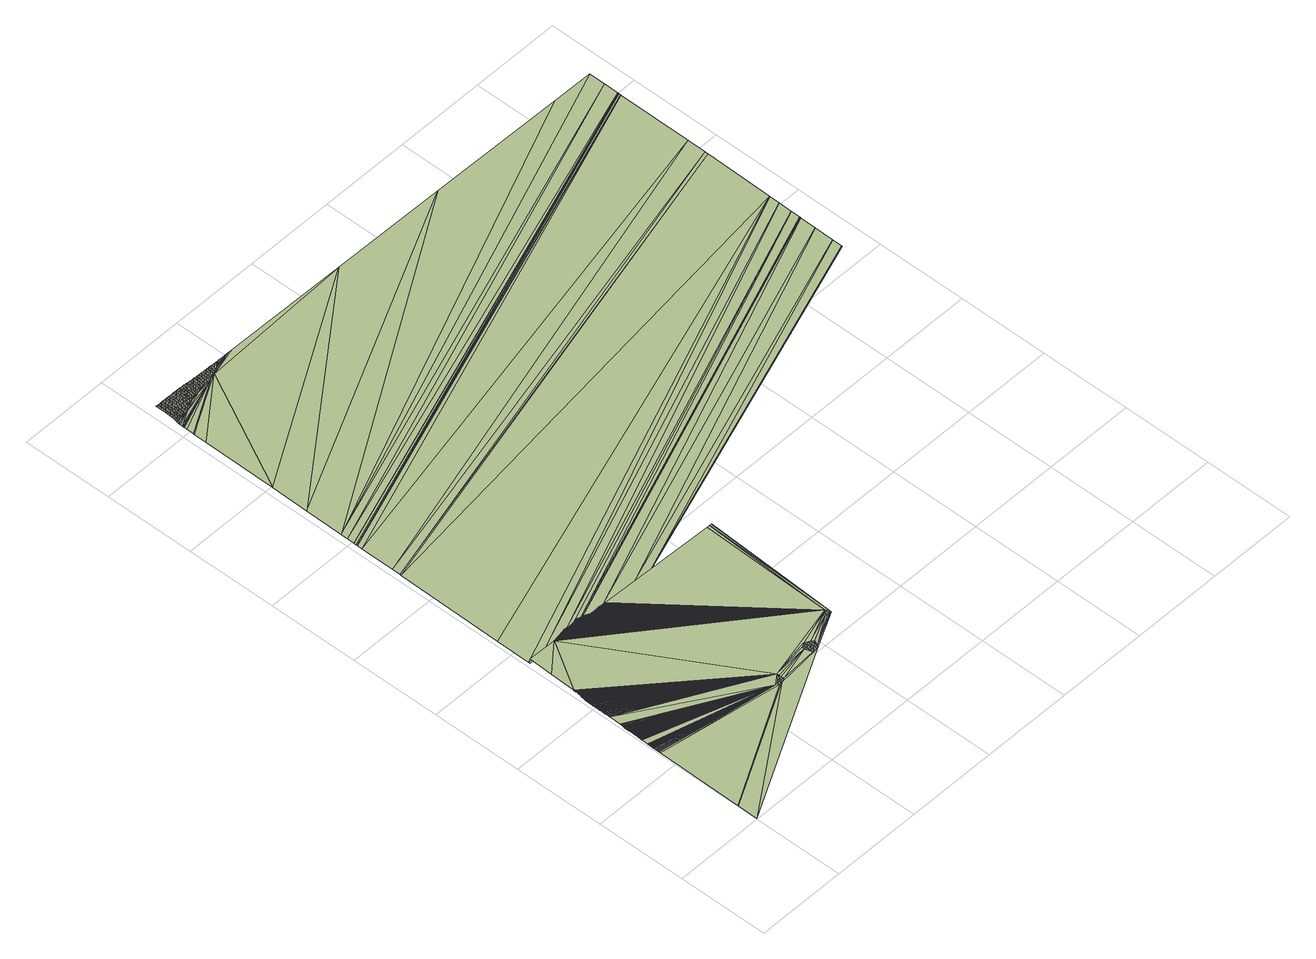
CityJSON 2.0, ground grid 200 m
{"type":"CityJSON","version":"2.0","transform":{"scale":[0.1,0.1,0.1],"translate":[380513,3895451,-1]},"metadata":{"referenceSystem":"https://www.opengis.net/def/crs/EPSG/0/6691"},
"CityObjects":{
"terrain1":{"type":"TINRelief","attributes":{"name":"52396535","lod":1},"geometry":[{"type":"CompositeSurface","lod":"1","boundaries":[[[0,1,2]],[[3,4,5]],[[3,6,4]],[[3,7,6]],[[3,8,7]],[[3,9,10]],[[3,11,12]],[[3,13,14]],[[3,15,13]],[[3,16,17]],[[3,18,16]],[[3,19,20]],[[3,21,22]],[[3,23,21]],[[3,24,25]],[[3,26,27]],[[3,28,29]],[[3,30,28]],[[3,31,32]],[[3,33,34]],[[3,35,33]],[[3,36,35]],[[3,37,38]],[[3,39,40]],[[3,41,42]],[[3,43,44]],[[3,45,43]],[[3,46,45]],[[3,47,46]],[[3,48,47]],[[3,49,50]],[[3,51,52]],[[3,53,54]],[[3,55,53]],[[3,56,55]],[[3,57,58]],[[3,59,60]],[[3,61,62]],[[3,63,61]],[[3,64,63]],[[3,65,66]],[[3,67,68]],[[3,69,67]],[[3,70,69]],[[3,71,72]],[[3,73,74]],[[3,75,76]],[[3,77,75]],[[3,78,77]],[[3,79,80]],[[3,81,79]],[[3,82,81]],[[3,83,82]],[[3,84,83]],[[3,85,84]],[[3,86,87]],[[3,88,89]],[[3,90,91]],[[3,92,90]],[[3,93,92]],[[3,94,95]],[[3,96,94]],[[3,97,98]],[[3,99,100]],[[3,101,102]],[[3,103,101]],[[3,104,103]],[[3,105,106]],[[3,107,105]],[[3,108,107]],[[3,109,110]],[[111,112,113]],[[114,115,116]],[[2,114,0]],[[117,118,109]],[[117,119,118]],[[117,120,119]],[[117,121,120]],[[117,122,121]],[[117,123,124]],[[117,125,126]],[[117,127,125]],[[117,128,129]],[[117,130,131]],[[117,132,130]],[[117,133,134]],[[117,135,136]],[[117,137,138]],[[117,139,137]],[[117,140,141]],[[117,142,143]],[[117,144,142]],[[117,145,144]],[[117,146,147]],[[117,148,146]],[[117,149,148]],[[117,150,151]],[[117,152,153]],[[117,154,155]],[[117,156,154]],[[117,157,158]],[[117,159,157]],[[117,160,161]],[[117,162,160]],[[117,163,162]],[[117,164,163]],[[117,165,164]],[[117,166,165]],[[117,167,168]],[[117,169,170]],[[117,171,169]],[[117,172,171]],[[117,173,172]],[[117,174,175]],[[117,176,177]],[[117,178,179]],[[117,180,178]],[[117,181,180]],[[117,182,181]],[[117,183,182]],[[117,184,185]],[[117,186,187]],[[117,188,189]],[[117,190,191]],[[117,192,193]],[[117,194,195]],[[117,196,194]],[[117,197,196]],[[117,198,197]],[[117,199,198]],[[117,200,199]],[[117,201,200]],[[117,202,201]],[[117,203,204]],[[117,205,206]],[[117,207,208]],[[117,209,210]],[[117,211,209]],[[117,212,213]],[[117,214,215]],[[117,216,217]],[[117,218,219]],[[117,220,218]],[[117,221,220]],[[117,222,221]],[[117,223,222]],[[117,224,223]],[[117,113,225]],[[5,226,3]],[[227,8,3]],[[10,227,3]],[[12,9,3]],[[228,11,3]],[[229,112,111]],[[14,228,3]],[[230,15,3]],[[231,230,3]],[[226,1,0]],[[17,231,3]],[[232,18,3]],[[20,232,3]],[[233,19,3]],[[234,233,3]],[[235,234,3]],[[22,235,3]],[[25,23,3]],[[27,24,3]],[[236,26,3]],[[237,236,3]],[[29,237,3]],[[32,30,3]],[[34,31,3]],[[238,36,3]],[[239,238,3]],[[240,239,3]],[[38,240,3]],[[241,37,3]],[[40,241,3]],[[42,39,3]],[[44,41,3]],[[242,48,3]],[[243,242,3]],[[244,243,3]],[[245,244,3]],[[246,245,3]],[[247,246,3]],[[248,247,3]],[[249,248,3]],[[250,249,3]],[[50,250,3]],[[52,49,3]],[[251,51,3]],[[54,251,3]],[[252,56,3]],[[253,252,3]],[[254,253,3]],[[255,254,3]],[[256,255,3]],[[58,256,3]],[[60,57,3]],[[257,59,3]],[[258,257,3]],[[62,258,3]],[[66,64,3]],[[68,65,3]],[[72,70,3]],[[259,71,3]],[[74,259,3]],[[76,73,3]],[[80,78,3]],[[87,85,3]],[[89,86,3]],[[260,88,3]],[[91,260,3]],[[261,93,3]],[[262,261,3]],[[95,262,3]],[[98,96,3]],[[263,97,3]],[[264,263,3]],[[100,264,3]],[[265,99,3]],[[266,265,3]],[[267,266,3]],[[268,267,3]],[[102,268,3]],[[106,104,3]],[[269,108,3]],[[110,269,3]],[[270,122,117]],[[271,270,117]],[[124,271,117]],[[272,123,117]],[[273,272,117]],[[126,273,117]],[[274,127,117]],[[275,274,117]],[[129,275,117]],[[276,128,117]],[[277,276,117]],[[278,277,117]],[[131,278,117]],[[134,132,117]],[[279,133,117]],[[136,279,117]],[[138,135,117]],[[141,139,117]],[[280,140,117]],[[281,280,117]],[[143,281,117]],[[147,145,117]],[[282,149,117]],[[283,282,117]],[[284,283,117]],[[151,284,117]],[[153,150,117]],[[155,152,117]],[[158,156,117]],[[285,159,117]],[[286,285,117]],[[287,286,117]],[[161,287,117]],[[168,166,117]],[[288,167,117]],[[289,288,117]],[[170,289,117]],[[290,173,117]],[[291,290,117]],[[292,291,117]],[[175,292,117]],[[177,174,117]],[[293,176,117]],[[179,293,117]],[[185,183,117]],[[187,184,117]],[[294,186,117]],[[295,294,117]],[[189,295,117]],[[296,188,117]],[[297,296,117]],[[191,297,117]],[[193,190,117]],[[195,192,117]],[[204,202,117]],[[298,203,117]],[[299,298,117]],[[300,299,117]],[[301,300,117]],[[302,301,117]],[[206,302,117]],[[208,205,117]],[[210,207,117]],[[213,211,117]],[[215,212,117]],[[303,214,117]],[[304,303,117]],[[305,304,117]],[[217,305,117]],[[306,216,117]],[[219,306,117]],[[225,224,117]],[[0,114,116]],[[3,226,0]],[[111,113,117]],[[117,109,3]],[[116,115,307]],[[308,309,111]],[[308,310,309]],[[308,311,312]],[[308,313,314]],[[308,315,316]],[[308,317,315]],[[308,318,319]],[[308,320,318]],[[308,321,322]],[[308,323,321]],[[308,324,325]],[[308,326,324]],[[308,327,326]],[[308,328,329]],[[330,3,0]],[[308,331,328]],[[308,332,333]],[[116,330,0]],[[308,334,335]],[[336,330,116]],[[117,3,330]],[[308,337,338]],[[339,330,336]],[[308,340,337]],[[116,341,336]],[[308,342,343]],[[339,117,330]],[[344,341,116]],[[308,345,346]],[[336,341,339]],[[308,347,348]],[[308,349,350]],[[341,344,339]],[[308,351,352]],[[344,353,339]],[[308,354,355]],[[353,356,339]],[[308,357,358]],[[308,359,360]],[[339,356,117]],[[308,361,359]],[[308,362,363]],[[308,364,365]],[[308,366,364]],[[308,367,368]],[[308,369,367]],[[308,370,369]],[[308,371,372]],[[373,344,116]],[[308,374,375]],[[308,376,374]],[[308,377,376]],[[308,378,377]],[[308,379,380]],[[308,381,382]],[[383,353,344]],[[308,384,381]],[[308,111,117]],[[308,385,386]],[[308,387,385]],[[308,388,387]],[[308,389,390]],[[308,391,392]],[[308,393,394]],[[308,395,393]],[[308,396,395]],[[308,397,396]],[[308,398,397]],[[308,399,400]],[[308,401,399]],[[308,402,403]],[[308,404,402]],[[308,405,404]],[[308,406,407]],[[308,408,406]],[[308,409,410]],[[308,411,412]],[[308,413,411]],[[308,414,413]],[[307,415,116]],[[308,416,417]],[[418,310,308]],[[312,418,308]],[[308,419,420]],[[373,383,344]],[[314,311,308]],[[308,421,419]],[[356,353,383]],[[316,313,308]],[[117,356,383]],[[308,422,423]],[[424,317,308]],[[383,425,117]],[[319,424,308]],[[308,426,427]],[[308,428,429]],[[322,320,308]],[[308,430,428]],[[308,431,432]],[[308,433,431]],[[325,323,308]],[[425,434,117]],[[308,435,436]],[[329,327,308]],[[308,437,438]],[[333,331,308]],[[308,439,437]],[[440,332,308]],[[308,441,442]],[[443,440,308]],[[308,444,441]],[[445,443,308]],[[308,446,447]],[[335,445,308]],[[308,448,446]],[[449,334,308]],[[450,449,308]],[[308,451,452]],[[338,450,308]],[[308,453,454]],[[455,340,308]],[[343,455,308]],[[308,456,457]],[[346,342,308]],[[308,458,459]],[[348,345,308]],[[308,460,461]],[[308,462,460]],[[350,347,308]],[[308,463,464]],[[465,349,308]],[[308,466,463]],[[352,465,308]],[[116,415,373]],[[308,467,468]],[[355,351,308]],[[308,469,470]],[[358,354,308]],[[471,357,308]],[[308,472,473]],[[360,471,308]],[[363,361,308]],[[365,362,308]],[[474,366,308]],[[368,474,308]],[[372,370,308]],[[475,371,308]],[[476,475,308]],[[477,476,308]],[[478,477,308]],[[479,478,308]],[[480,479,308]],[[481,480,308]],[[375,481,308]],[[434,308,117]],[[482,378,308]],[[483,482,308]],[[484,483,308]],[[485,484,308]],[[486,485,308]],[[380,486,308]],[[382,379,308]],[[487,384,308]],[[488,487,308]],[[489,488,308]],[[386,489,308]],[[390,388,308]],[[490,389,308]],[[491,490,308]],[[492,491,308]],[[493,492,308]],[[392,493,308]],[[394,391,308]],[[494,383,373]],[[400,398,308]],[[494,495,383]],[[403,401,308]],[[495,496,383]],[[407,405,308]],[[425,383,496]],[[410,408,308]],[[496,497,425]],[[494,373,498]],[[412,409,308]],[[494,499,495]],[[373,415,498]],[[417,414,308]],[[495,499,496]],[[500,416,308]],[[501,500,308]],[[420,501,308]],[[494,498,499]],[[307,498,415]],[[499,502,496]],[[503,421,308]],[[504,503,308]],[[496,505,497]],[[506,504,308]],[[423,506,308]],[[507,422,308]],[[425,497,434]],[[427,507,308]],[[307,508,498]],[[429,426,308]],[[496,502,505]],[[432,430,308]],[[509,502,499]],[[499,498,510]],[[511,433,308]],[[436,511,308]],[[497,505,434]],[[498,508,510]],[[512,435,308]],[[513,512,308]],[[438,513,308]],[[509,499,510]],[[442,439,308]],[[307,514,508]],[[505,502,509]],[[447,444,308]],[[505,515,434]],[[516,448,308]],[[517,516,308]],[[515,505,509]],[[452,517,308]],[[510,508,514]],[[518,451,308]],[[454,518,308]],[[510,519,509]],[[514,519,510]],[[520,453,308]],[[457,520,308]],[[515,521,434]],[[459,456,308]],[[522,515,509]],[[461,458,308]],[[519,522,509]],[[523,462,308]],[[464,523,308]],[[468,466,308]],[[522,521,515]],[[470,467,308]],[[524,469,308]],[[525,519,514]],[[526,524,308]],[[473,526,308]],[[519,525,522]],[[522,525,521]],[[527,434,521]],[[528,525,514]],[[525,528,521]],[[308,529,472]],[[530,528,514]],[[527,308,434]],[[531,530,514]],[[514,307,532]],[[527,521,528]],[[531,514,532]],[[527,528,530]],[[533,527,530]],[[533,308,527]],[[531,533,530]],[[534,533,531]],[[533,534,308]],[[535,534,531]],[[532,535,531]],[[535,308,534]],[[535,536,308]],[[532,537,535]],[[536,538,308]],[[537,539,535]],[[308,540,529]],[[308,538,540]],[[535,539,536]]]}]},
"terrain2":{"type":"TINRelief","attributes":{"name":"52396545","lod":1},"geometry":[{"type":"CompositeSurface","lod":"1","boundaries":[[[541,542,543]],[[544,545,546]],[[547,548,549]],[[547,550,548]],[[551,550,547]],[[552,553,554]],[[552,551,553]],[[553,551,547]],[[555,556,557]],[[558,554,559]],[[557,558,559]],[[559,554,553]],[[560,556,555]],[[555,557,559]],[[547,561,553]],[[562,560,563]],[[563,560,555]],[[553,564,559]],[[565,562,563]],[[566,567,568]],[[569,561,547]],[[570,571,568]],[[566,565,567]],[[567,565,563]],[[553,561,564]],[[572,573,574]],[[547,549,575]],[[555,559,576]],[[575,569,547]],[[574,571,570]],[[570,568,567]],[[572,577,573]],[[563,555,576]],[[559,564,576]],[[578,567,563]],[[576,579,563]],[[572,574,570]],[[580,581,582]],[[583,584,585]],[[564,561,569]],[[586,587,588]],[[585,577,583]],[[588,589,586]],[[549,580,582]],[[583,577,572]],[[569,590,564]],[[578,563,579]],[[570,567,578]],[[578,591,570]],[[589,584,592]],[[576,593,579]],[[576,564,593]],[[570,594,572]],[[586,589,592]],[[592,584,583]],[[592,595,586]],[[594,583,572]],[[564,590,593]],[[575,590,569]],[[575,549,596]],[[593,597,579]],[[579,598,578]],[[570,591,594]],[[597,598,579]],[[578,598,591]],[[590,599,593]],[[575,599,590]],[[592,600,595]],[[601,583,594]],[[592,583,602]],[[603,597,593]],[[602,600,592]],[[598,604,591]],[[599,603,593]],[[605,606,607]],[[583,601,602]],[[596,549,582]],[[608,601,594]],[[594,591,609]],[[603,610,597]],[[611,599,575]],[[602,612,600]],[[591,604,609]],[[607,606,613]],[[613,606,614]],[[612,602,615]],[[598,597,616]],[[608,594,609]],[[617,606,618]],[[619,603,599]],[[598,620,604]],[[602,601,608]],[[618,606,581]],[[621,615,602]],[[616,620,598]],[[597,610,616]],[[611,619,599]],[[575,596,611]],[[608,621,602]],[[622,610,603]],[[621,623,615]],[[609,604,620]],[[619,622,603]],[[624,608,609]],[[596,582,611]],[[624,609,620]],[[616,610,622]],[[625,621,608]],[[624,626,608]],[[611,627,619]],[[582,627,611]],[[621,628,623]],[[620,616,629]],[[616,622,629]],[[625,628,621]],[[629,630,620]],[[627,631,619]],[[608,626,625]],[[619,632,622]],[[633,626,624]],[[624,620,634]],[[622,632,629]],[[634,633,624]],[[625,635,628]],[[620,630,634]],[[582,636,627]],[[619,631,632]],[[632,637,629]],[[638,631,627]],[[629,639,630]],[[625,640,635]],[[625,626,633]],[[636,638,627]],[[633,641,625]],[[630,639,634]],[[641,640,625]],[[629,637,639]],[[632,631,638]],[[634,642,633]],[[639,642,634]],[[638,643,632]],[[641,644,640]],[[645,636,582]],[[637,632,643]],[[646,641,633]],[[642,647,633]],[[644,641,648]],[[643,649,637]],[[646,648,641]],[[650,642,639]],[[639,637,650]],[[638,651,643]],[[638,636,651]],[[633,647,646]],[[646,652,648]],[[637,649,650]],[[653,647,642]],[[650,654,642]],[[655,649,643]],[[651,656,643]],[[647,653,646]],[[652,646,657]],[[645,658,636]],[[642,654,653]],[[651,636,658]],[[659,657,646]],[[650,649,655]],[[643,656,655]],[[653,659,646]],[[650,660,654]],[[655,660,650]],[[661,656,651]],[[659,662,657]],[[660,663,654]],[[655,656,661]],[[664,659,653]],[[651,658,661]],[[653,654,664]],[[665,660,655]],[[661,666,655]],[[664,654,663]],[[543,667,541]],[[605,668,606]],[[664,669,659]],[[662,659,670]],[[660,665,663]],[[669,670,659]],[[658,671,661]],[[655,666,665]],[[663,672,664]],[[665,672,663]],[[669,673,670]],[[666,661,671]],[[617,614,606]],[[658,645,671]],[[541,667,674]],[[672,675,664]],[[673,669,676]],[[671,677,666]],[[664,678,669]],[[675,678,664]],[[678,676,669]],[[679,672,665]],[[665,666,679]],[[668,545,544]],[[645,680,671]],[[678,681,676]],[[666,677,679]],[[682,675,672]],[[679,683,672]],[[684,677,671]],[[678,685,681]],[[684,679,677]],[[675,682,678]],[[645,582,686]],[[684,671,680]],[[672,683,682]],[[687,685,678]],[[682,687,678]],[[679,688,683]],[[684,688,679]],[[680,645,689]],[[687,690,685]],[[683,691,682]],[[606,686,582]],[[688,691,683]],[[582,581,606]],[[680,692,684]],[[689,692,680]],[[693,687,682]],[[645,694,689]],[[684,692,688]],[[682,691,695]],[[690,687,696]],[[697,691,688]],[[693,696,687]],[[692,698,688]],[[682,695,693]],[[699,695,691]],[[700,692,689]],[[697,699,691]],[[693,701,696]],[[688,698,697]],[[694,645,686]],[[701,693,702]],[[693,695,699]],[[703,702,693]],[[698,692,700]],[[689,694,700]],[[699,703,693]],[[700,704,698]],[[703,705,702]],[[704,706,698]],[[707,699,697]],[[697,698,706]],[[694,708,700]],[[706,707,697]],[[707,703,699]],[[700,708,704]],[[703,709,705]],[[694,686,708]],[[707,710,703]],[[710,709,703]],[[708,711,704]],[[706,712,707]],[[706,704,712]],[[713,708,686]],[[710,714,709]],[[704,711,712]],[[712,715,707]],[[714,710,716]],[[707,717,710]],[[708,718,711]],[[719,713,686]],[[717,707,715]],[[711,720,712]],[[716,710,717]],[[717,721,716]],[[718,720,711]],[[708,713,718]],[[712,720,715]],[[722,719,686]],[[723,543,724]],[[715,725,717]],[[720,725,715]],[[721,717,726]],[[727,726,717]],[[718,713,719]],[[728,722,686]],[[725,727,717]],[[719,729,718]],[[727,730,726]],[[731,725,720]],[[720,718,732]],[[732,731,720]],[[718,729,732]],[[733,727,725]],[[734,729,719]],[[606,668,544]],[[727,735,730]],[[736,737,686]],[[733,735,727]],[[733,725,731]],[[732,729,734]],[[719,722,734]],[[738,731,732]],[[734,738,732]],[[606,736,686]],[[686,737,728]],[[733,739,735]],[[738,740,731]],[[734,722,728]],[[733,731,741]],[[739,733,742]],[[743,738,734]],[[741,742,733]],[[728,744,734]],[[731,740,741]],[[744,743,734]],[[745,740,738]],[[743,745,738]],[[741,746,742]],[[741,747,746]],[[728,748,744]],[[741,740,745]],[[749,747,741]],[[744,748,743]],[[749,750,747]],[[728,737,748]],[[741,745,749]],[[743,751,745]],[[751,743,748]],[[736,748,737]],[[752,749,745]],[[751,753,745]],[[750,749,754]],[[752,754,749]],[[755,751,748]],[[736,756,748]],[[745,753,752]],[[757,758,759]],[[752,760,754]],[[753,751,755]],[[752,761,760]],[[748,756,755]],[[752,762,761]],[[606,756,736]],[[755,763,753]],[[763,764,753]],[[764,762,752]],[[752,753,764]],[[606,765,756]],[[764,766,762]],[[755,756,767]],[[763,755,767]],[[756,765,767]],[[767,768,763]],[[763,769,764]],[[770,757,771]],[[606,772,765]],[[764,773,766]],[[769,773,764]],[[763,768,769]],[[767,765,772]],[[774,772,606]],[[767,775,768]],[[772,775,767]],[[769,776,773]],[[768,777,769]],[[776,769,778]],[[775,777,768]],[[544,774,606]],[[779,778,769]],[[779,780,778]],[[775,772,774]],[[769,777,779]],[[775,781,777]],[[774,781,775]],[[782,779,777]],[[781,783,777]],[[779,784,780]],[[785,781,774]],[[782,784,779]],[[777,783,782]],[[786,783,781]],[[785,786,781]],[[782,787,784]],[[774,544,785]],[[783,786,782]],[[782,788,787]],[[786,789,782]],[[789,788,782]],[[544,790,785]],[[786,785,790]],[[789,791,788]],[[786,792,789]],[[791,789,793]],[[790,792,786]],[[794,793,789]],[[544,795,790]],[[792,794,789]],[[794,796,793]],[[792,790,795]],[[795,797,792]],[[797,798,792]],[[794,792,798]],[[796,794,799]],[[798,799,794]],[[798,800,799]],[[800,798,801]],[[797,802,798]],[[795,803,797]],[[801,798,802]],[[803,802,797]],[[802,804,801]],[[802,805,804]],[[803,805,802]],[[803,795,806]],[[803,807,805]],[[807,803,808]],[[808,803,809]],[[806,795,810]],[[809,803,806]],[[795,544,811]],[[811,812,795]],[[810,795,813]],[[814,815,816]],[[813,795,812]],[[811,544,817]],[[817,544,818]],[[546,819,820]],[[820,818,544]],[[821,822,823]],[[544,546,820]],[[824,825,823]],[[819,826,827]],[[828,674,667]],[[724,759,758]],[[771,829,830]],[[667,831,828]],[[829,832,833]],[[834,828,831]],[[831,835,834]],[[836,834,835]],[[835,837,836]],[[838,836,837]],[[832,822,839]],[[820,819,827]],[[837,840,838]],[[841,838,840]],[[840,842,841]],[[843,841,842]],[[842,844,843]],[[845,843,844]],[[844,846,845]],[[847,845,846]],[[848,847,849]],[[849,850,848]],[[851,848,850]],[[852,851,853]],[[814,852,854]],[[854,815,814]],[[855,825,824]],[[815,856,816]],[[826,816,856]],[[827,826,857]],[[667,543,723]],[[723,724,758]],[[770,771,830]],[[830,829,833]],[[757,770,758]],[[833,832,839]],[[839,822,821]],[[821,823,825]],[[857,826,858]],[[847,846,849]],[[853,851,850]],[[852,853,854]],[[826,856,858]]]}]}
},
"vertices":[
[2731,1954,11],[35,2373,24],[10,480,25],[2675,2010,11],[36,2424,24],[36,2418,24],[36,2430,24],[36,2435,25],[36,2441,25],[36,2459,25],[36,2453,25],[37,2470,25],[36,2464,25],[37,2482,25],[37,2479,25],[37,2488,25],[37,2511,25],[37,2505,25],[37,2517,25],[37,2534,25],[37,2528,25],[38,2563,25],[38,2557,25],[38,2569,25],[38,2581,25],[38,2575,25],[38,2592,24],[38,2586,24],[38,2615,24],[38,2610,25],[38,2621,24],[39,2633,23],[39,2627,23],[39,2645,22],[39,2639,22],[39,2650,22],[39,2656,20],[39,2685,25],[39,2679,25],[40,2703,25],[39,2697,25],[41,2838,31],[41,2832,30],[41,2846,31],[41,2844,31],[42,2850,31],[42,2855,31],[42,2861,34],[42,2867,35],[43,2931,43],[43,2925,42],[43,2943,44],[43,2937,44],[43,2960,44],[43,2954,44],[43,2966,43],[43,2972,43],[44,3013,43],[44,3007,43],[44,3024,43],[44,3018,43],[44,3047,43],[44,3042,43],[44,3053,43],[44,3059,43],[44,3071,44],[44,3065,43],[45,3082,44],[45,3077,44],[45,3088,44],[45,3094,45],[45,3106,45],[45,3100,45],[45,3123,45],[45,3117,46],[45,3135,40],[45,3129,42],[45,3141,40],[45,3146,37],[46,3158,36],[46,3152,36],[46,3164,36],[46,3170,36],[46,3175,36],[46,3181,35],[46,3187,35],[46,3199,35],[46,3193,35],[46,3210,35],[46,3205,35],[47,3228,35],[46,3222,35],[47,3234,35],[47,3239,35],[47,3263,38],[47,3257,38],[47,3269,43],[47,3280,48],[47,3274,47],[48,3303,49],[47,3298,48],[48,3338,58],[48,3332,54],[48,3344,60],[48,3350,61],[48,3362,62],[48,3356,62],[48,3367,62],[48,3373,62],[52,3628,64],[49,3379,61],[703,5596,140],[71,5072,125],[64,4529,107],[10,451,28],[4,1,34],[2787,1953,13],[2901,2176,10],[52,3635,64],[52,3641,64],[52,3647,64],[52,3653,64],[52,3660,63],[53,3685,67],[52,3678,66],[53,3710,59],[53,3703,59],[53,3716,58],[53,3741,57],[53,3735,57],[54,3772,55],[54,3766,55],[54,3778,55],[54,3791,54],[54,3785,54],[54,3810,57],[54,3803,55],[54,3822,64],[54,3816,61],[54,3828,64],[55,3836,62],[55,3835,62],[55,3860,59],[55,3853,60],[55,3866,58],[55,3872,56],[55,3885,54],[55,3878,55],[55,3891,53],[55,3897,53],[56,3928,53],[56,3922,53],[56,3941,53],[56,3935,53],[56,3953,52],[56,3947,53],[56,3960,53],[56,3972,56],[56,3966,55],[56,3978,56],[57,4010,53],[57,4003,53],[57,4016,51],[57,4022,50],[57,4028,51],[57,4035,52],[57,4041,54],[57,4053,54],[57,4047,54],[58,4078,55],[58,4072,54],[58,4085,55],[58,4091,55],[58,4097,56],[58,4128,53],[58,4122,54],[59,4141,54],[58,4135,53],[59,4160,55],[59,4153,55],[59,4166,55],[59,4172,55],[59,4178,56],[59,4185,56],[59,4197,56],[59,4191,56],[59,4210,56],[59,4203,56],[60,4235,57],[60,4228,57],[60,4260,67],[60,4253,63],[60,4272,72],[60,4266,69],[60,4285,77],[60,4278,75],[61,4291,77],[61,4297,75],[61,4303,74],[61,4310,74],[61,4316,74],[61,4322,76],[61,4328,79],[61,4341,84],[61,4335,81],[62,4385,99],[62,4378,99],[62,4397,101],[62,4391,100],[62,4410,102],[62,4403,101],[62,4416,104],[62,4428,112],[62,4422,109],[63,4441,113],[62,4435,113],[63,4472,104],[63,4466,107],[63,4491,108],[63,4485,106],[63,4497,110],[63,4503,108],[63,4510,104],[64,4516,105],[64,4522,105],[64,4528,107],[35,2375,24],[36,2447,25],[37,2476,25],[78,5604,144],[37,2494,25],[37,2499,25],[37,2523,25],[37,2540,25],[37,2546,25],[38,2552,25],[38,2598,24],[38,2604,24],[39,2662,20],[39,2668,25],[39,2674,25],[39,2691,25],[42,2873,38],[42,2879,38],[42,2884,38],[42,2890,36],[42,2896,34],[42,2902,33],[42,2908,33],[42,2914,38],[42,2919,40],[43,2949,44],[43,2978,43],[43,2983,42],[43,2989,42],[43,2995,43],[44,3001,43],[44,3030,43],[44,3036,43],[45,3111,46],[46,3216,35],[47,3245,35],[47,3251,36],[47,3286,47],[47,3292,47],[48,3309,50],[48,3315,51],[48,3321,52],[48,3327,52],[48,3378,61],[52,3666,62],[52,3672,63],[53,3691,65],[53,3697,62],[53,3722,58],[53,3728,57],[53,3747,56],[53,3753,56],[54,3760,56],[54,3797,55],[55,3841,62],[55,3847,61],[55,3903,53],[56,3910,53],[56,3916,53],[56,3985,55],[57,3991,54],[57,3997,53],[57,4060,53],[58,4066,54],[58,4103,56],[58,4110,56],[58,4116,56],[59,4147,54],[60,4216,56],[60,4222,56],[60,4241,60],[60,4247,60],[61,4347,88],[61,4353,92],[61,4360,95],[62,4366,97],[62,4372,98],[63,4447,113],[63,4453,113],[63,4460,112],[63,4478,104],[3851,2053,13],[4640,2603,14],[714,5596,140],[724,5596,137],[757,5595,144],[746,5596,140],[778,5595,157],[767,5595,151],[799,5595,168],[788,5595,163],[809,5595,167],[840,5594,179],[830,5594,175],[850,5594,183],[871,5594,192],[861,5594,187],[881,5594,197],[901,5594,205],[891,5594,201],[910,5593,205],[920,5593,208],[930,5593,212],[925,5593,210],[2731,2010,14],[940,5593,216],[959,5593,223],[949,5593,219],[1006,5592,226],[997,5592,227],[2787,2009,16],[1044,5592,218],[1034,5592,220],[2844,2064,12],[1053,5592,216],[2843,2008,15],[1080,5591,209],[1071,5591,212],[2899,2008,10],[1098,5591,208],[1089,5591,208],[1115,5591,208],[1107,5591,208],[1133,5590,208],[1124,5591,208],[1159,5590,212],[1150,5590,211],[2900,2064,10],[1176,5590,215],[1167,5590,214],[2901,2120,10],[1193,5590,219],[1184,5590,218],[1218,5589,222],[1210,5589,220],[1226,5589,225],[1243,5589,230],[1235,5589,228],[1259,5589,236],[1251,5589,233],[1267,5589,238],[1291,5588,252],[1283,5588,247],[1299,5588,251],[1307,5588,252],[1323,5588,246],[1315,5588,249],[3739,2054,12],[1392,5587,219],[1384,5587,222],[1399,5587,216],[1407,5587,213],[1414,5587,209],[1465,5586,198],[1458,5586,198],[1479,5586,193],[1472,5586,197],[3685,2222,11],[1486,5586,190],[1521,5585,176],[1514,5585,177],[1528,5585,176],[1535,5585,175],[1549,5585,172],[1542,5585,174],[1589,5584,150],[1582,5585,152],[1595,5584,148],[1590,5584,150],[1602,5584,144],[1609,5584,144],[1615,5584,140],[1622,5584,134],[1634,5584,123],[1628,5584,128],[1641,5584,117],[1654,5584,110],[1647,5584,113],[1660,5584,109],[1666,5583,109],[1679,5583,109],[1673,5583,109],[1685,5583,108],[1697,5583,108],[1691,5583,108],[1710,5583,107],[1704,5583,108],[1716,5583,107],[1722,5583,107],[3795,2053,13],[1734,5583,107],[1728,5583,106],[735,5596,139],[1758,5582,109],[1752,5582,109],[1764,5582,108],[1793,5582,104],[1787,5582,104],[820,5595,171],[3685,2278,10],[1810,5582,103],[1804,5582,103],[1821,5581,103],[1816,5581,103],[1827,5581,104],[1838,5581,108],[1833,5581,106],[1844,5581,109],[3798,2333,10],[1861,5581,119],[1855,5581,115],[1882,5581,125],[1877,5581,124],[1888,5581,125],[969,5593,226],[1899,5580,121],[1893,5580,124],[978,5592,227],[1904,5580,117],[988,5592,227],[1915,5580,115],[1909,5580,116],[1920,5580,114],[1016,5592,225],[1025,5592,223],[1941,5580,105],[1936,5580,108],[1956,5580,106],[1951,5580,105],[1062,5591,214],[1972,5579,107],[1966,5580,106],[1982,5579,107],[1977,5579,107],[1992,5579,108],[1987,5579,107],[1997,5579,109],[2012,5579,117],[2007,5579,114],[1142,5590,209],[2017,5579,119],[2026,5579,118],[2021,5579,118],[2036,5579,115],[2031,5579,115],[1201,5590,221],[2056,5578,102],[2050,5578,103],[1275,5589,241],[1331,5588,244],[1338,5588,241],[1346,5588,238],[1354,5588,233],[1361,5587,229],[1369,5587,226],[1377,5587,223],[1421,5587,206],[1429,5587,203],[1436,5586,201],[1443,5586,200],[1450,5586,199],[1493,5586,188],[1500,5586,185],[1507,5586,180],[1555,5585,166],[1562,5585,160],[1569,5585,155],[1576,5585,154],[3739,2110,14],[3740,2166,14],[3741,2222,13],[3741,2278,11],[3795,2109,15],[3796,2165,15],[1740,5582,108],[1746,5582,108],[3797,2221,14],[1770,5582,106],[1775,5582,104],[3797,2277,12],[1781,5582,104],[1799,5582,103],[3851,2109,15],[3853,2220,14],[3852,2164,15],[1849,5581,112],[1866,5581,119],[1871,5581,122],[3907,2108,13],[3853,2276,11],[1925,5580,114],[1930,5580,113],[1946,5580,105],[3908,2164,13],[1961,5580,106],[3909,2276,11],[3908,2220,12],[2002,5579,111],[2041,5579,111],[3964,2219,10],[2046,5578,107],[4528,2548,14],[4527,2492,21],[4721,5543,14],[4583,2491,20],[4639,2491,16],[4695,2490,11],[4584,2547,18],[4639,2547,20],[4695,2546,17],[4784,5542,18],[4837,5542,12],[4729,5543,16],[4835,5542,17],[4724,5543,14],
[78,5640,23],[78,5604,22],[383,5600,20],[1537,14654,13],[184,13609,15],[162,11967,20],[246,14333,18],[192,14280,16],[192,14279,16],[193,14334,35],[193,14336,36],[194,14390,53],[247,14389,38],[195,14443,62],[248,14501,63],[195,14501,65],[195,14448,64],[195,14446,63],[248,14445,58],[195,14504,65],[303,14388,25],[196,14557,68],[249,14557,63],[304,14444,40],[197,14610,70],[197,14613,70],[250,14613,64],[197,14616,70],[359,14388,17],[250,14669,65],[198,14669,69],[251,14725,66],[198,14725,67],[198,14672,69],[415,14387,15],[304,14500,60],[198,14728,67],[306,14612,63],[305,14556,63],[192,14238,13],[191,14208,15],[527,14386,11],[252,14780,66],[200,14834,64],[199,14781,67],[206,14846,65],[200,14846,64],[200,14841,64],[200,14837,64],[359,14444,23],[306,14668,65],[252,14836,56],[360,14500,40],[307,14724,66],[252,14846,59],[471,14386,14],[361,14555,60],[361,14611,64],[415,14443,19],[299,14845,67],[308,14780,66],[308,14836,66],[416,14499,24],[362,14667,66],[188,13937,13],[1368,14600,14],[190,14078,15],[363,14779,66],[363,14723,66],[417,14555,47],[471,14442,18],[308,14845,66],[191,14145,16],[191,14158,16],[318,14845,66],[417,14611,64],[191,14174,13],[191,14184,14],[472,14498,22],[418,14667,66],[364,14835,65],[473,14554,36],[364,14844,65],[419,14723,66],[420,14834,65],[419,14779,66],[527,14442,17],[411,14844,65],[473,14610,64],[474,14666,65],[528,14498,21],[529,14553,35],[475,14778,66],[475,14722,66],[420,14844,65],[583,14441,16],[529,14609,61],[584,14497,21],[530,14665,64],[467,14843,65],[476,14834,65],[531,14721,65],[585,14553,35],[476,14843,65],[752,14495,16],[532,14833,66],[531,14777,65],[485,14843,65],[585,14609,62],[586,14665,63],[640,14496,19],[532,14842,65],[587,14777,64],[586,14721,64],[641,14608,64],[640,14552,36],[541,14842,65],[696,14496,17],[588,14832,66],[642,14664,63],[696,14552,29],[588,14841,65],[642,14720,64],[643,14776,64],[698,14663,64],[697,14607,55],[11520,10259,28],[187,13905,13],[644,14832,65],[635,14841,65],[752,14551,22],[698,14719,63],[644,14841,65],[89,6411,24],[699,14775,63],[653,14841,65],[753,14607,36],[700,14831,65],[754,14663,59],[808,14550,19],[700,14840,65],[755,14775,63],[754,14719,63],[809,14606,24],[708,14840,65],[976,14548,15],[756,14831,64],[810,14662,28],[864,14550,17],[756,14839,64],[810,14718,55],[865,14605,22],[812,14830,64],[920,14549,16],[811,14774,55],[803,14839,64],[866,14717,38],[865,14661,26],[867,14773,38],[921,14605,21],[812,14838,64],[820,14838,64],[867,14829,63],[921,14661,26],[868,14838,63],[922,14717,29],[923,14773,29],[977,14604,20],[915,14837,63],[923,14829,62],[977,14660,25],[978,14716,28],[1033,14604,18],[923,14837,63],[979,14772,28],[932,14837,63],[979,14828,52],[1033,14659,23],[1089,14603,17],[1034,14715,27],[979,14836,54],[1144,14602,17],[11517,10014,24],[872,5594,18],[1035,14771,27],[988,14836,53],[1035,14827,40],[1200,14602,16],[1089,14659,23],[1035,14835,43],[1090,14771,26],[1090,14715,26],[1091,14827,36],[1145,14658,22],[1083,14835,40],[1312,14600,15],[1256,14601,17],[1146,14714,26],[1091,14835,40],[1146,14770,26],[1147,14826,31],[1139,14834,36],[1202,14713,25],[1201,14657,21],[1202,14769,25],[1147,14834,34],[1155,14834,33],[1257,14657,20],[1203,14825,28],[1203,14833,31],[1258,14713,23],[1259,14825,29],[1258,14769,23],[1227,14833,31],[1314,14712,23],[1313,14656,19],[1218,5589,16],[11513,9719,20],[1033,5592,17],[1251,14833,31],[1259,14833,30],[1267,14832,30],[1314,14768,23],[1315,14824,28],[1369,14655,17],[1315,14832,30],[1369,14711,21],[1370,14767,21],[1371,14823,28],[11511,9517,17],[1242,5589,16],[1425,14655,16],[1363,14831,29],[1481,14654,15],[1425,14711,20],[1371,14831,29],[1426,14767,20],[1379,14831,29],[1427,14823,26],[1427,14830,27],[1481,14710,19],[1483,14822,24],[1482,14766,19],[1475,14830,25],[1537,14709,17],[1538,14765,17],[1483,14830,25],[1531,14829,23],[1539,14821,21],[1593,14709,15],[1539,14829,22],[1594,14765,15],[1546,14829,21],[1595,14821,20],[1649,14708,13],[1595,14828,20],[1650,14764,13],[1650,14820,18],[1643,14828,19],[1651,14827,18],[1658,14827,18],[1706,14819,16],[1762,14819,14],[1706,14827,16],[1755,14826,15],[1799,14825,13],[1762,14826,14],[1770,14826,14],[1773,14826,14],[1859,14825,12],[2055,14822,13],[2007,14823,13],[1921,14824,13],[136,9971,22],[11569,14005,14],[137,10113,21],[2096,14822,13],[2170,14821,13],[151,11129,20],[4989,14784,16],[11500,8691,17],[2757,5569,16],[3203,5563,15],[3209,5563,15],[11497,8470,16],[139,10268,21],[7587,14749,15],[120,8786,29],[1267,5589,16],[11510,9504,17],[11540,11775,30],[1905,5580,16],[11510,9490,17],[120,8818,29],[11541,11848,31],[123,9007,29],[11547,12266,31],[133,9754,21],[11506,9135,17],[11568,13924,14],[134,9863,21],[11569,13941,14],[134,9875,21],[11569,13970,14],[134,9878,21],[11569,13975,14],[135,9899,21],[135,9904,21],[11569,13978,14],[11569,13990,14],[135,9947,22],[135,9949,22],[11569,13996,14],[11569,14002,14],[11497,8467,16],[11574,14336,14],[10637,14709,14],[11578,14697,14]
]}
